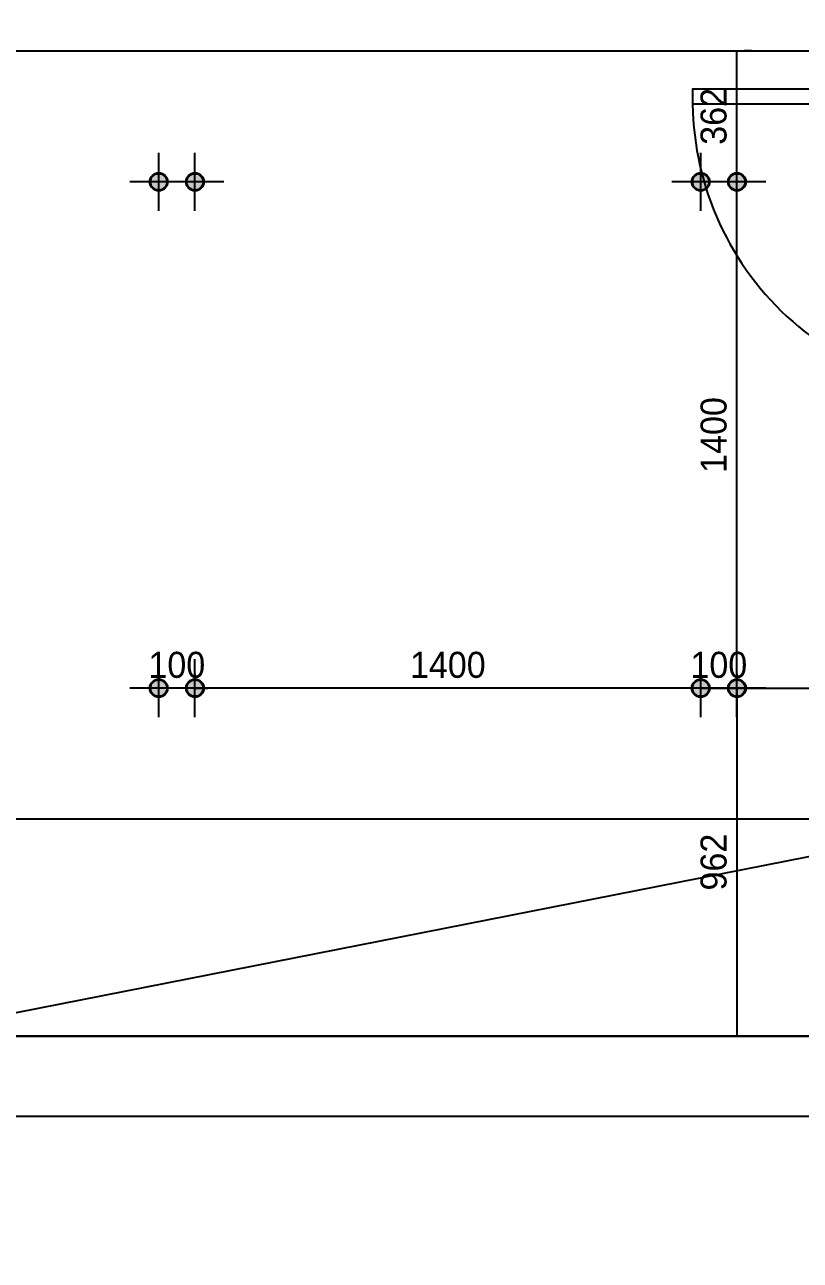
# Model space of a CAD drawing. Header units: millimetres. Extents: x -7413 to 64677, y 6112 to 38711.
# Drawn here: x 45984 to 48130, y 10651 to 14068 of the extents above; entities that cross this region are included whole.
import ezdxf

# ---------------------------------------------------------------- set-up
doc = ezdxf.new("R2010")
doc.units = ezdxf.units.MM
doc.header["$LTSCALE"] = 100
doc.layers.get('Defpoints').update_dxf_attribs({"color": 139})
for name, color, linetype in [('CO-DOOR', 8, 'Continuous'), ('RC-LIGHT', 7, 'Continuous'), ('가구', 6, 'Continuous'), ('내부벽체선', 3, 'Continuous'), ('외곽선', 2, 'Continuous'), ('치수선', 1, 'Continuous')]:
    doc.layers.add(name, color=color, linetype=linetype)
doc.styles.add('YOURNAME', font='Dotum.ttf')
doc.dimstyles.new('40', dxfattribs={"dimscale": 40, "dimtxt": 1.8, "dimasz": 0.9, "dimexe": 0.5, "dimexo": 1, "dimgap": 0.7, "dimtad": 1, "dimdec": 0, "dimzin": 0, "dimdsep": 46, "dimtxsty": 'YOURNAME', "dimblk": 'NONE', "dimcen": 0, "dimclrd": 1, "dimclre": 1, "dimclrt": 7, "dimadec": 0, "dimazin": 0, "dimtfac": 1, "dimtdec": 0, "dimtix": 1, "dimtmove": 2, "dimatfit": 3, "dimldrblk": 'NONE', "dimfxl": 1, "dimtolj": 1, "dimtzin": 0, "dimarcsym": 0})

# ---------------------------------------------------------------- blocks, each defined once
blk = doc.blocks.new('평면도')
at = {"layer": 'CO-DOOR'}
blk.add_lwpolyline([(15693.1, 18270.9), (15693.1, 17423.9), (15733.1, 17423.9), (15733.1, 18270.9)], close=True, dxfattribs=at)
blk.add_arc((15703.1, 17455.8), 815.2, 89.2971, 185.0592, dxfattribs=at)
at = {"layer": '외곽선'}
for points in [[(16392.1, 22265.9), (15839.1, 22265.9), (15839.1, 17423.9), (15763.1, 17423.9), (15763.1, 17223.9), (16039.1, 17223.9), (16039.1, 20877.9), (16739.1, 20877.9), (16739.1, 21077.9), (16039.1, 21077.9), (16039.1, 22065.9), (16392.1, 22065.9), (16392.1, 22265.9)], [(13115.1, 21872.9), (12495.1, 21872.9), (12495.1, 20272.9), (12894.1, 20272.9), (12894.1, 16902.9), (13094.1, 16902.9), (13094.1, 17223.9), (14856.1, 17223.9), (14856.1, 17423.9), (13115.1, 17423.9), (13115.1, 20472.9), (12695.1, 20472.9), (12695.1, 21672.9), (13115.1, 21672.9), (13115.1, 21872.9)]]:
    blk.add_lwpolyline(points, dxfattribs=at)
blk = doc.blocks.new('천정도')
at = {"layer": '가구', "color": 251}
for p, q in [((76022.6, 11747.9), (72973.6, 11747.9)), ((72973.6, 11147.9), (76022.6, 11747.9)), ((72973.6, 11147.9), (76022.6, 11147.9))]:
    blk.add_line(p, q, dxfattribs=at)
at = {"layer": '치수선', "rotation": 90}
blk.add_blockref('평면도', (93446.5, -1967.3), dxfattribs=at)
blk = doc.blocks.new('1')
at = {"linetype": 'Continuous'}
h = blk.add_hatch(color=4, dxfattribs=at)
h.dxf.hatch_style = 1
edge = h.paths.add_edge_path()
edge.add_arc((11539653.5, -14273503.8), 37.5, 0, 360)
at = {"color": 1, "linetype": 'Continuous'}
for p, q in [((11539653.5, -14273637.1), (11539653.5, -14273370.5)), ((11539520.2, -14273503.8), (11539786.8, -14273503.8))]:
    blk.add_line(p, q, dxfattribs=at)
at = {"color": 4, "linetype": 'Continuous'}
for radius in [41.5, 37.5]:
    blk.add_circle((11539653.5, -14273503.8), radius, dxfattribs=at)
blk = doc.blocks.new('*D201')
at = {"layer": 'Defpoints', "color": 0, "transparency": 16777216}
for p in [(47955, 12233.1), (47955, 11271.1), (47955, 11271.1)]:
    blk.add_point(p, dxfattribs=at)
at = {"layer": '치수선', "color": 1, "lineweight": -2, "transparency": 16777216}
for p, q in [((47955, 12233.1), (47955, 11271.1)), ((47995, 12233.1), (47975, 12233.1)), ((47995, 11271.1), (47975, 11271.1))]:
    blk.add_line(p, q, dxfattribs=at)
at = {"layer": '치수선', "color": 7, "transparency": 16777216, "insert": (47890.9, 11752.1), "char_height": 72, "attachment_point": 5, "rotation": 90, "style": 'YOURNAME'}
blk.add_mtext('\\A1;962', dxfattribs=at)
blk = doc.blocks.new('_None')
blk = doc.blocks.new('*D202')
at = {"layer": 'Defpoints', "color": 0, "transparency": 16777216}
for p in [(47955, 13633.1), (47955, 13633.1), (47955, 12233.1)]:
    blk.add_point(p, dxfattribs=at)
at = {"layer": '치수선', "color": 1, "lineweight": -2, "transparency": 16777216}
for p, q in [((47955, 12233.1), (47955, 13633.1)), ((47995, 13633.1), (47975, 13633.1)), ((47915, 12233.1), (47935, 12233.1))]:
    blk.add_line(p, q, dxfattribs=at)
at = {"layer": '치수선', "color": 7, "transparency": 16777216, "insert": (47890.9, 12933.1), "char_height": 72, "attachment_point": 5, "rotation": 90, "style": 'YOURNAME'}
blk.add_mtext('\\A1;1400', dxfattribs=at)
blk = doc.blocks.new('*D203')
at = {"layer": 'Defpoints', "color": 0, "transparency": 16777216}
for p in [(47955, 13995.1), (47955, 13995.1), (47955, 13633.1)]:
    blk.add_point(p, dxfattribs=at)
at = {"layer": '치수선', "color": 1, "lineweight": -2, "transparency": 16777216}
for p, q in [((47955, 13633.1), (47955, 13995.1)), ((47995, 13995.1), (47975, 13995.1)), ((47995, 13633.1), (47975, 13633.1))]:
    blk.add_line(p, q, dxfattribs=at)
at = {"layer": '치수선', "color": 7, "transparency": 16777216, "insert": (47890.9, 13814.1), "char_height": 72, "attachment_point": 5, "rotation": 90, "style": 'YOURNAME'}
blk.add_mtext('\\A1;362', dxfattribs=at)
blk = doc.blocks.new('*D204')
at = {"layer": 'Defpoints', "color": 0, "transparency": 16777216}
for p in [(47955, 12233.1), (48679.5, 12233.1), (48679.5, 12233.1)]:
    blk.add_point(p, dxfattribs=at)
at = {"layer": '치수선', "color": 1, "lineweight": -2, "transparency": 16777216}
for p, q in [((48679.5, 12273.1), (48679.5, 12253.1)), ((47955, 12233.1), (48679.5, 12233.1)), ((47955, 12193.1), (47955, 12213.1))]:
    blk.add_line(p, q, dxfattribs=at)
at = {"layer": '치수선', "color": 7, "transparency": 16777216, "insert": (48317.2, 12297.1), "char_height": 72, "attachment_point": 5, "style": 'YOURNAME'}
blk.add_mtext('\\A1;724', dxfattribs=at)
blk = doc.blocks.new('*D205')
at = {"layer": 'Defpoints', "color": 0, "transparency": 16777216}
for p in [(46455, 12233.1), (46455, 12233.1), (47855, 12233.1)]:
    blk.add_point(p, dxfattribs=at)
at = {"layer": '치수선', "color": 1, "lineweight": -2, "transparency": 16777216}
for p, q in [((46455, 12273.1), (46455, 12253.1)), ((47855, 12273.1), (47855, 12253.1)), ((47855, 12233.1), (46455, 12233.1))]:
    blk.add_line(p, q, dxfattribs=at)
at = {"layer": '치수선', "color": 7, "transparency": 16777216, "insert": (47155, 12297.1), "char_height": 72, "attachment_point": 5, "style": 'YOURNAME'}
blk.add_mtext('\\A1;1400', dxfattribs=at)
blk = doc.blocks.new('*D206')
at = {"layer": 'Defpoints', "color": 0, "transparency": 16777216}
for p in [(46355, 12233.1), (46355, 12233.1), (46455, 12233.1)]:
    blk.add_point(p, dxfattribs=at)
at = {"layer": '치수선', "color": 1, "lineweight": -2, "transparency": 16777216}
for p, q in [((46355, 12273.1), (46355, 12253.1)), ((46355, 12233.1), (46319, 12233.1)), ((46455, 12233.1), (46355, 12233.1)), ((46455, 12233.1), (46491, 12233.1)), ((46455, 12193.1), (46455, 12213.1))]:
    blk.add_line(p, q, dxfattribs=at)
at = {"layer": '치수선', "color": 7, "transparency": 16777216, "insert": (46405, 12297.1), "char_height": 72, "attachment_point": 5, "style": 'YOURNAME'}
blk.add_mtext('\\A1;100', dxfattribs=at)
blk = doc.blocks.new('*D207')
at = {"layer": 'Defpoints', "color": 0, "transparency": 16777216}
for p in [(47855, 12233.1), (47955, 12233.1), (47955, 12233.1)]:
    blk.add_point(p, dxfattribs=at)
at = {"layer": '치수선', "color": 1, "lineweight": -2, "transparency": 16777216}
for p, q in [((47855, 12273.1), (47855, 12253.1)), ((47955, 12273.1), (47955, 12253.1)), ((47855, 12233.1), (47819, 12233.1)), ((47855, 12233.1), (47955, 12233.1)), ((47955, 12233.1), (47991, 12233.1))]:
    blk.add_line(p, q, dxfattribs=at)
at = {"layer": '치수선', "color": 7, "transparency": 16777216, "insert": (47905, 12297.1), "char_height": 72, "attachment_point": 5, "style": 'YOURNAME'}
blk.add_mtext('\\A1;100', dxfattribs=at)

msp = doc.modelspace()

# ---------------------------------------------------------------- block references
at = {"layer": 'RC-LIGHT', "xscale": 0.6024096385271789, "yscale": 0.6024096385271789, "zscale": 0.6024096385271789, "rotation": 89.99999999999999}
for p in [(-8552141.3, -6937965.4), (-8552041.3, -6937965.4), (-8550641.3, -6937965.4), (-8550541.3, -6937965.4), (-8552141.3, -6939365.4), (-8552041.3, -6939365.4), (-8550641.3, -6939365.4), (-8550541.3, -6939365.4)]:
    msp.add_blockref('1', p, dxfattribs=at)
at = {"layer": '내부벽체선'}
msp.add_blockref('천정도', (-27343.1, 123.2), dxfattribs=at)

# ---------------------------------------------------------------- dimensions: what is measured, and where the dimension line sits
at = {"layer": '치수선'}
for base, p1, p2, picture, middle in [((47955, 13995.1), (47955, 13633.1), (47955, 13995.1), '*D203', (47890.9, 13814.1)), ((47955, 13633.1), (47955, 12233.1), (47955, 13633.1), '*D202', (47890.9, 12933.1)), ((47955, 11271.1), (47955, 12233.1), (47955, 11271.1), '*D201', (47890.9, 11752.1))]:
    dim = msp.add_linear_dim(base=base, p1=p1, p2=p2, angle=90, dimstyle='40', dxfattribs=at)
    dim.commit()
    dim.dimension.update_dxf_attribs({"geometry": picture, "text_midpoint": middle})
for base, p1, p2, picture, middle in [((46355, 12233.1), (46455, 12233.1), (46355, 12233.1), '*D206', (46405, 12297.1)), ((46455, 12233.1), (47855, 12233.1), (46455, 12233.1), '*D205', (47155, 12297.1)), ((47955, 12233.1), (47855, 12233.1), (47955, 12233.1), '*D207', (47905, 12297.1)), ((48679.4821868, 12233.0868328), (47954.9821868, 12233.0868328), (48679.4821868, 12233.0868328), '*D204', (48317.2321868, 12297.0868328))]:
    dim = msp.add_linear_dim(base=base, p1=p1, p2=p2, dimstyle='40', dxfattribs=at)
    dim.commit()
    dim.dimension.update_dxf_attribs({"geometry": picture, "text_midpoint": middle})

doc.saveas('drawing.dxf')
